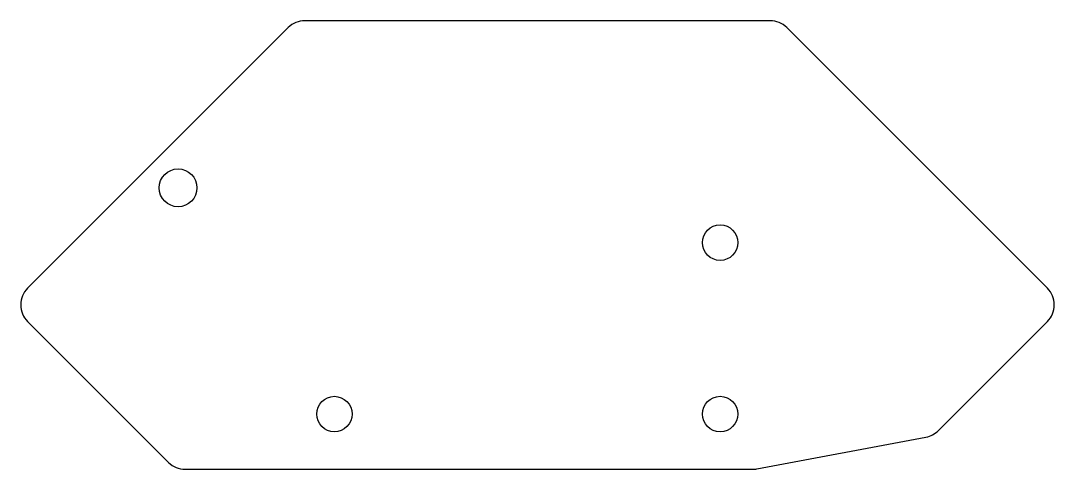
# Model space of a CAD drawing. Header units: millimetres. Extents: x -43.5 to 43.9, y -17.7 to 20.2.
import ezdxf

# ---------------------------------------------------------------- set-up
doc = ezdxf.new("R2010")
doc.units = ezdxf.units.MM

msp = doc.modelspace()

# ---------------------------------------------------------------- linework, layer by layer
msp.add_lwpolyline([(-20.907, 19.642), (-42.948, -2.4, 0.414214), (-42.948, -5.228), (-31.036, -17.14, 0.198912), (-29.622, -17.726), (18.381, -17.726, 0.046482), (18.751, -17.692), (33.046, -15.005, 0.151034), (34.091, -14.453), (43.316, -5.228, 0.414214), (43.316, -2.4), (21.275, 19.642, 0.198912), (19.86, 20.228), (-19.493, 20.228, 0.198912)], format="xyb", close=True)
for centre, radius in [((-30.221, 6.086), 1.6), ((15.63, 1.449), 1.5), ((-16.995, -13.051), 1.5), ((15.63, -13.051), 1.5)]:
    msp.add_circle(centre, radius)

doc.saveas('drawing.dxf')
